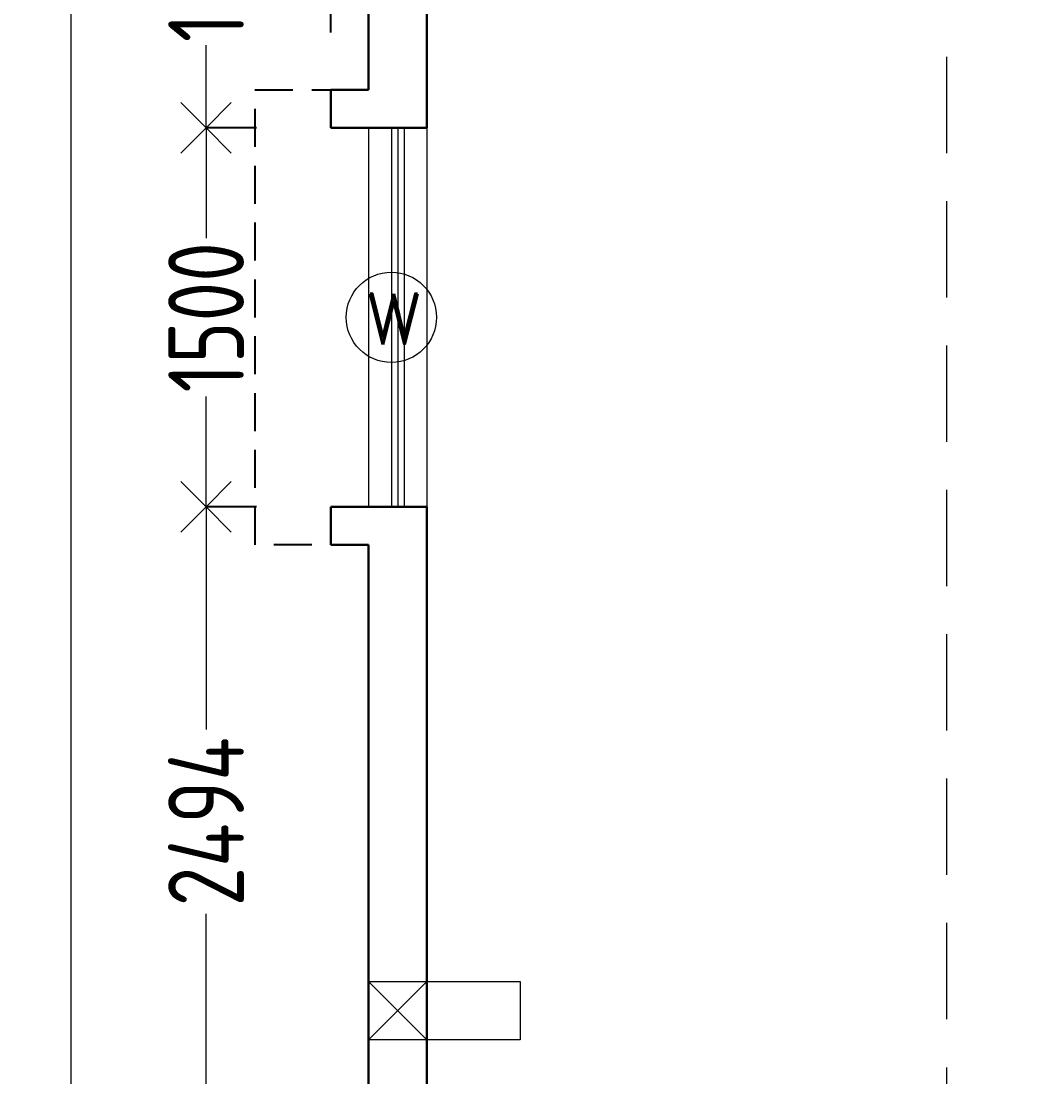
# Model space of a CAD drawing. Header units: inches. Extents: x -605 to 2991212, y -2872845 to 0.
# Drawn here: x 2401312 to 2405351, y -2724160 to -2719980 of the extents above; entities that cross this region are included whole.
import ezdxf

# ---------------------------------------------------------------- set-up
doc = ezdxf.new("R2010")
doc.units = ezdxf.units.IN
doc.header["$LTSCALE"] = 600
doc.header["$MEASUREMENT"] = 0
doc.linetypes.add('DASHED', pattern=[19.05, 12.7, -6.35])
doc.linetypes.add('DASHED2', pattern=[0.375, 0.25, -0.125])
for name, color, linetype, lineweight in [('DIM', 251, 'Continuous', 0), ('object dash', 250, 'DASHED', 5), ('rRCC 2', 40, 'Continuous', 15), ('TEXT', 7, 'Continuous', 0), ('WALLS', 7, 'Continuous', 30)]:
    doc.layers.add(name, color=color, linetype=linetype, lineweight=lineweight)
doc.layers.add('SnT-ROAD', color=25, linetype='Continuous')
doc.layers.add('window', color=7, linetype='Continuous', lineweight=15, true_color=0x735461)
doc.styles.add('DIM', font='geniso.shx', dxfattribs={"width": 0.85})
doc.styles.add('PV_ROMAND', font='romand.shx')
doc.dimstyles.new('ST-100', dxfattribs={"dimscale": 100, "dimtxt": 2.5, "dimasz": 2, "dimexe": 0.18, "dimexo": 0.0625, "dimgap": 0.2, "dimtad": 0, "dimdec": 0, "dimzin": 0, "dimdsep": 46, "dimtxsty": 'DIM', "dimblk": 'OPEN90', "dimcen": 0.09, "dimclrd": 256, "dimclrt": 7, "dimadec": 0, "dimazin": 0, "dimtfac": 1, "dimtdec": 0, "dimtofl": 0, "dimtmove": 0, "dimatfit": 3, "dimldrblk": 'OPEN90', "dimfxl": 1, "dimtolj": 1, "dimtzin": 0, "dimlwd": -1, "dimarcsym": 0})

# ---------------------------------------------------------------- blocks, each defined once
blk = doc.blocks.new('_Open90')
at = {"color": 0, "linetype": 'ByBlock', "lineweight": -2}
for p, q in [((-0.5, 0.5), (0, 0)), ((0, 0), (-1, 0)), ((0, 0), (-0.5, -0.5))]:
    blk.add_line(p, q, dxfattribs=at)
blk = doc.blocks.new('*D2148')
at = {"layer": 'Defpoints', "color": 0}
for p in [(2402688.7, -2719122.8), (2402044.7, -2720402.8), (2402688.7, -2720402.8)]:
    blk.add_point(p, dxfattribs=at)
at = {"layer": 'DIM', "color": 0, "lineweight": -2}
for p, q in [((2402244.7, -2719122.8), (2402044.7, -2719122.8)), ((2402244.7, -2720402.8), (2402044.7, -2720402.8))]:
    blk.add_line(p, q, dxfattribs=at)
at = {"layer": 'DIM'}
for p, q in [((2402044.7, -2719322.8), (2402044.7, -2719449.4)), ((2402044.7, -2720202.8), (2402044.7, -2720076.1))]:
    blk.add_line(p, q, dxfattribs=at)
at = {"layer": 'DIM', "xscale": 200, "yscale": 200, "zscale": 200}
for p, rotation in [((2402044.7, -2719122.8), 90), ((2402044.7, -2720402.8), 270)]:
    blk.add_blockref('_Open90', p, dxfattribs=dict(at, rotation=rotation))
at = {"layer": 'DIM', "color": 7, "insert": (2402044.7, -2719762.8), "char_height": 300, "attachment_point": 5, "rotation": 90, "style": 'DIM'}
blk.add_mtext('\\A1;1280', dxfattribs=at)
blk = doc.blocks.new('*D2149')
at = {"layer": 'Defpoints', "color": 0}
for p in [(2402688.7, -2720402.8), (2402044.7, -2721903.1), (2402538.7, -2721903.1)]:
    blk.add_point(p, dxfattribs=at)
at = {"layer": 'DIM', "color": 0, "lineweight": -2}
for p, q in [((2402244.7, -2720402.8), (2402044.7, -2720402.8)), ((2402244.7, -2721903.1), (2402044.7, -2721903.1))]:
    blk.add_line(p, q, dxfattribs=at)
at = {"layer": 'DIM'}
for p, q in [((2402044.7, -2720602.8), (2402044.7, -2720839.6)), ((2402044.7, -2721703.1), (2402044.7, -2721466.3))]:
    blk.add_line(p, q, dxfattribs=at)
at = {"layer": 'DIM', "xscale": 200, "yscale": 200, "zscale": 200}
for p, rotation in [((2402044.7, -2720402.8), 90), ((2402044.7, -2721903.1), 270)]:
    blk.add_blockref('_Open90', p, dxfattribs=dict(at, rotation=rotation))
at = {"layer": 'DIM', "color": 7, "insert": (2402044.7, -2721152.9), "char_height": 300, "attachment_point": 5, "rotation": 90, "style": 'DIM'}
blk.add_mtext('\\A1;1500', dxfattribs=at)
blk = doc.blocks.new('*D2150')
at = {"layer": 'Defpoints', "color": 0}
for p in [(2402538.7, -2721903.1), (2402044.7, -2724396.8), (2402538.7, -2724396.8)]:
    blk.add_point(p, dxfattribs=at)
at = {"layer": 'DIM', "color": 0, "lineweight": -2}
for p, q in [((2402244.7, -2721903.1), (2402044.7, -2721903.1)), ((2402244.7, -2724396.8), (2402044.7, -2724396.8))]:
    blk.add_line(p, q, dxfattribs=at)
at = {"layer": 'DIM'}
for p, q in [((2402044.7, -2722103.1), (2402044.7, -2722785.2)), ((2402044.7, -2724196.8), (2402044.7, -2723514.6))]:
    blk.add_line(p, q, dxfattribs=at)
at = {"layer": 'DIM', "xscale": 200, "yscale": 200, "zscale": 200}
for p, rotation in [((2402044.7, -2721903.1), 90), ((2402044.7, -2724396.8), 270)]:
    blk.add_blockref('_Open90', p, dxfattribs=dict(at, rotation=rotation))
at = {"layer": 'DIM', "color": 7, "insert": (2402044.7, -2723149.9), "char_height": 300, "attachment_point": 5, "rotation": 90, "style": 'DIM'}
blk.add_mtext('\\A1;2494', dxfattribs=at)
blk = doc.blocks.new('*D2197')
at = {"layer": 'Defpoints', "color": 0}
for p in [(2402688.7, -2719826), (2402538.7, -2720252.8), (2402688.7, -2720252.8)]:
    blk.add_point(p, dxfattribs=at)
at = {"layer": 'DIM'}
for p, q in [((2402338.7, -2719826), (2402138.7, -2719826)), ((2402888.7, -2719826), (2403088.7, -2719826))]:
    blk.add_line(p, q, dxfattribs=at)
at = {"layer": 'DIM', "color": 0, "lineweight": -2}
for p, q in [((2402538.7, -2720026), (2402538.7, -2719826)), ((2402688.7, -2720026), (2402688.7, -2719826))]:
    blk.add_line(p, q, dxfattribs=at)
at = {"layer": 'DIM', "xscale": 200, "yscale": 200, "zscale": 200}
blk.add_blockref('_Open90', (2402538.7, -2719826), dxfattribs=at)
at = {"layer": 'DIM', "xscale": 200, "yscale": 200, "zscale": 200, "rotation": 180}
blk.add_blockref('_Open90', (2402688.7, -2719826), dxfattribs=at)
at = {"layer": 'DIM', "color": 7, "insert": (2402723.3, -2719660.9), "char_height": 300, "attachment_point": 5, "style": 'DIM'}
blk.add_mtext('\\A1;150', dxfattribs=at)
blk = doc.blocks.new('*D2199')
at = {"layer": 'Defpoints', "color": 0}
for p in [(2401508.9, -2718192.8), (2402538.7, -2718192.8), (2402538.7, -2805612.8)]:
    blk.add_point(p, dxfattribs=at)
at = {"layer": 'DIM', "color": 0, "lineweight": -2}
for p, q in [((2401708.9, -2718192.8), (2401508.9, -2718192.8)), ((2401708.9, -2805612.8), (2401508.9, -2805612.8))]:
    blk.add_line(p, q, dxfattribs=at)
at = {"layer": 'DIM'}
for p, q in [((2401508.9, -2718392.8), (2401508.9, -2761461.9)), ((2401508.9, -2805412.8), (2401508.9, -2762343.6))]:
    blk.add_line(p, q, dxfattribs=at)
at = {"layer": 'DIM', "xscale": 200, "yscale": 200, "zscale": 200}
for p, rotation in [((2401508.9, -2718192.8), 90), ((2401508.9, -2805612.8), 270)]:
    blk.add_blockref('_Open90', p, dxfattribs=dict(at, rotation=rotation))
at = {"layer": 'DIM', "color": 7, "insert": (2401508.9, -2761902.8), "char_height": 300, "attachment_point": 5, "rotation": 90, "style": 'DIM'}
blk.add_mtext('\\A1;87420', dxfattribs=at)
blk = doc.blocks.new('sdfvgfdd')
at = {"layer": 'TEXT'}
blk.add_circle((2432365.2, -2352024.6), 178.8, dxfattribs=at)
at = {"layer": 'TEXT', "insert": (2432263.3, -2351931.7), "char_height": 200, "attachment_point": 1, "style": 'PV_ROMAND'}
blk.add_mtext('W', dxfattribs=at)

msp = doc.modelspace()

# ---------------------------------------------------------------- linework, layer by layer
at = {"color": 7, "linetype": 'DASHED2'}
for p, q in [((2402238.7, -2722053.1), (2402238.7, -2720252.8)), ((2402238.7, -2720252.8), (2402688.7, -2720252.8)), ((2402688.7, -2722053.1), (2402238.7, -2722053.1))]:
    msp.add_line(p, q, dxfattribs=at)
at = {"layer": 'object dash', "color": 1, "ltscale": 0.05}
msp.add_lwpolyline([(2405351.5, -2806799), (2404978.6, -2806799), (2404978.6, -2716025.3), (2405351.5, -2716025.3)], dxfattribs=at)
at = {"layer": 'rRCC 2', "color": 6}
for p, q in [((2402688.7, -2723782.8), (2402918.7, -2724012.8)), ((2402688.7, -2724012.8), (2402918.7, -2723782.8))]:
    msp.add_line(p, q, dxfattribs=at)
for points in [[(2402688.7, -2724012.8), (2402688.7, -2723782.8), (2403288.7, -2723782.8), (2403288.7, -2724012.8)], [(2402688.7, -2723782.8), (2402918.7, -2723782.8), (2402918.7, -2724012.8), (2402688.7, -2724012.8)]]:
    msp.add_lwpolyline(points, close=True, dxfattribs=at)
at = {"layer": 'WALLS', "linetype": 'ByBlock'}
for p, q in [((2402688.7, -2718342.8), (2402688.7, -2720252.8)), ((2402918.7, -2718572.8), (2402918.7, -2720402.8)), ((2402538.7, -2720402.8), (2402538.7, -2720252.8)), ((2402538.7, -2720252.8), (2402688.7, -2720252.8)), ((2402688.7, -2720402.8), (2402538.7, -2720402.8)), ((2402688.7, -2720402.8), (2402918.7, -2720402.8)), ((2402688.7, -2721902.8), (2402538.7, -2721903.1)), ((2402538.7, -2721903.1), (2402538.7, -2722053.1)), ((2402688.7, -2721902.8), (2402918.7, -2721902.8)), ((2402918.7, -2721902.8), (2402918.7, -2724396.8)), ((2402538.7, -2722053.1), (2402688.7, -2722053.1)), ((2402688.7, -2722053.1), (2402688.7, -2724246.8))]:
    msp.add_line(p, q, dxfattribs=at)
at = {"layer": 'window', "color": 146, "linetype": 'ByBlock', "true_color": 0x105689}
for p, q in [((2402688.7, -2720402.8), (2402688.7, -2721902.8)), ((2402778.7, -2720402.8), (2402778.7, -2721902.8)), ((2402803.7, -2720402.8), (2402803.7, -2721902.8)), ((2402828.7, -2720402.8), (2402828.7, -2721902.8)), ((2402918.7, -2720402.8), (2402918.7, -2721902.8))]:
    msp.add_line(p, q, dxfattribs=at)

# ---------------------------------------------------------------- block references
at = {"layer": 'SnT-ROAD', "color": 4, "linetype": 'ByBlock'}
msp.add_blockref('sdfvgfdd', (-29586.4, -369128.2), dxfattribs=at)

# ---------------------------------------------------------------- dimensions: what is measured, and where the dimension line sits
at = {"layer": 'DIM'}
for base, p1, p2, picture, middle in [((2401508.9, -2718192.8), (2402538.7, -2805612.8), (2402538.7, -2718192.8), '*D2199', (2401508.9, -2761902.8)), ((2402044.7, -2720402.8), (2402688.7, -2719122.8), (2402688.7, -2720402.8), '*D2148', (2402044.7, -2719762.8)), ((2402044.7, -2721903.1), (2402688.7, -2720402.8), (2402538.7, -2721903.1), '*D2149', (2402044.7, -2721152.9)), ((2402044.7, -2724396.8), (2402538.7, -2721903.1), (2402538.7, -2724396.8), '*D2150', (2402044.7, -2723149.9))]:
    dim = msp.add_linear_dim(base=base, p1=p1, p2=p2, angle=90, dimstyle='ST-100', override={"dimtxt": 3, "dimexe": 0, "dimexo": 0, "dimtmove": 1, "dimfxl": 2, "dimfxlon": 1, "dimtfillclr": 256, "dimarcsym": 1}, dxfattribs=at)
    dim.commit()
    dim.dimension.update_dxf_attribs({"geometry": picture, "text_midpoint": middle})
dim = msp.add_linear_dim(base=(2402688.7, -2719826), p1=(2402538.7, -2720252.8), p2=(2402688.7, -2720252.8), dimstyle='ST-100', override={"dimtxt": 3, "dimexe": 0, "dimexo": 0, "dimtmove": 1, "dimfxl": 2, "dimfxlon": 1, "dimtfillclr": 256, "dimarcsym": 1}, dxfattribs=at)
dim.commit()
dim.dimension.update_dxf_attribs({"geometry": '*D2197', "text_midpoint": (2402723.3, -2719660.9)})

doc.saveas('drawing.dxf')
